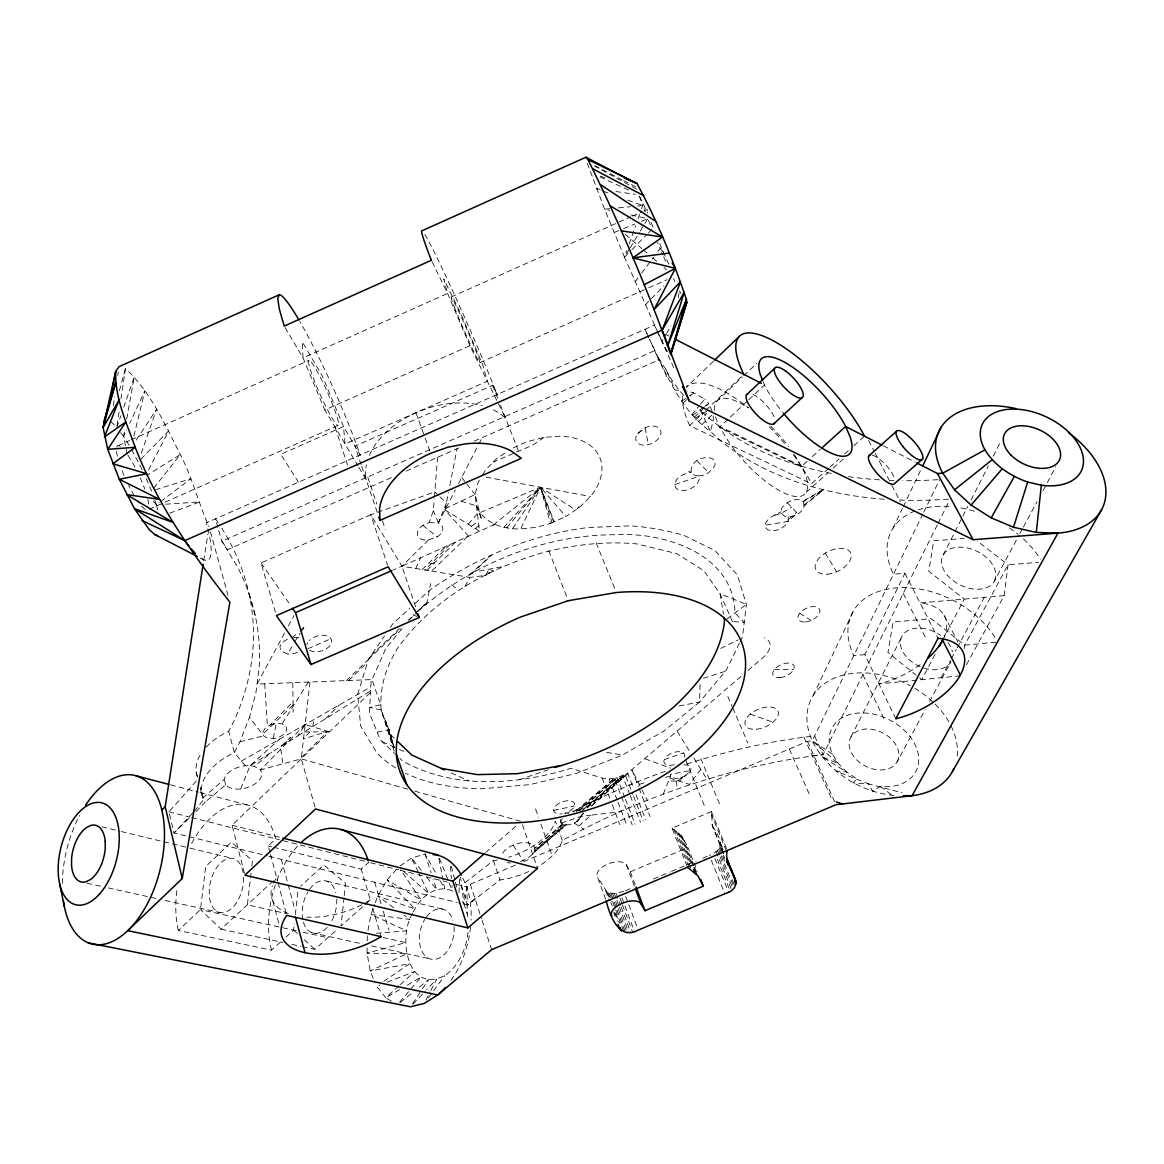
<?xml version="1.0" encoding="UTF-8"?>
<svg xmlns="http://www.w3.org/2000/svg" width="1164" height="1164" viewBox="0 0 1164 1164"><rect width="100%" height="100%" fill="white"/><g stroke="black" fill="none" stroke-linecap="round" stroke-linejoin="round"><path stroke-width="0.75" stroke-dasharray="5 3.75" d="M367.126 947.933L367.053 953.171L370.181 970.98L373.382 978.589M367.227 940.934L367.329 933.935M700.059 684.548L699.579 702.052L664.149 730.89L622.26 755.101L576.34 773.42L529.984 784.609L482.594 788.712A203.38 118.073 -20.7 0 1 405.407 773.187M459.023 892.701L459.62 878.922M394.159 751.289L381.137 709.982C379.42 688.069 385.764 668.136 396.851 649.352C431.538 599.809 486.61 568.643 543.879 552.391C574.274 544.621 605.702 540.969 637.101 543.937L676.633 553.584L703.871 570.695L720.05 593.727L733.204 623.395M439.977 496.824L446.394 503.023L438.406 522.883A13.182 8.424 -19.3 0 1 437.257 536.88L427.741 540.125A13.182 8.424 -19.3 0 1 417.6 535.382A13.182 8.424 -19.3 0 1 422.852 525.357L429.109 522.621L433.343 510.705L434.288 498.716M434.419 497.013L437.562 457.292M723.47 853.212L712.47 826.28L711.364 811.555L672.021 828.171L686.818 865.623M344.02 897.531L341.052 925.962L363.634 905.854M344.209 895.756L345.504 883.316L323.825 864.968L300.778 886.095M285.835 937.209L293.634 930.167L294.405 923.212M295.35 914.511L298.028 890.184M309.988 682.017L301.272 758.841L315.066 807.234M251.031 873.102L247.379 904.806L286.199 913.565M251.846 866.045L252.457 860.763L231.345 842.11L205.679 866.583L200.47 909.637L178.31 930.473L271.518 950.144L280.626 941.923M804.077 506.049L803.204 501.8L799.028 499.72A12.542 7.42 -25.8 0 0 781.393 509.032C779.662 522.883 802.811 515.943 804.077 506.049L823.239 489.738L802.593 501.277M966.396 664.804L1004.183 595.633L1008.053 564.802L977.222 541.013M678.336 297.693L679.063 292.368M964.185 648.552L964.65 645.147L1008.053 564.802L1038.477 562.314M113.301 405.698L114.61 396.822M117.753 375.536L118.291 371.985M117.026 425.631L119.397 409.597M120.969 398.903L125.436 368.61C150.782 391.861 164.924 424.409 180.318 454.527C192.293 477.56 198.491 503.372 209.04 526.652M560.539 819.514C559.273 825.349 567.392 825.451 571.015 824.243C577.65 823.181 580.196 817.099 583.659 812.865M203.7 560.757L207.92 533.84M712.47 826.28C722.044 840.059 724.866 849.007 709.356 855.409M127.167 454.091L123.573 436.471L124.839 429.458M126.73 418.938L134.267 376.889L123.762 407.196M329.136 731.778L312.665 726.773L314.033 719.454M367.984 930.4L370.952 914.497L374.633 904.457M426.533 604.494L430.622 583.571M468.568 536.182L445.041 509.963L448.446 492.547M449.813 485.563L457.03 448.722M698.618 475.814L699.448 475.843A13.022 8.061 -25 0 0 708.745 472.671L714.638 466.037A13.022 8.061 -25 0 0 703.143 458.107C693.177 458.034 684.214 475.901 698.618 475.814L698.953 476.294A12.95 8.003 -24.6 0 1 688.462 489.477A12.95 8.003 -24.6 0 1 674.844 484.53L675.295 482.216A12.309 7.61 -24.6 0 1 681.158 475.625L687.284 472.919L691.271 472.453L686.906 470.445M273.176 738.558L276.319 723.426L282.052 723.877A12.28 7.173 -15.6 0 1 285.791 731.836A12.28 7.173 -15.6 0 1 273.176 738.558L266.367 737.67L263.675 735.808L249.503 717.3L255.978 692.318L259.194 667.016A525.59 312.432 -5.9 0 0 236.743 565.588L221.815 541.245L218.41 529.169M665.372 777.319L670.682 775.893A10.971 5.791 -21.8 0 0 677.943 778.236C683.443 777.727 694.355 772.43 689.874 766.116A10.971 5.791 -21.8 0 0 683.617 764.937M133.889 435.991L144.903 390.755L129.67 423.405M445.041 509.963L479.553 531.221L475.087 494.569L478.098 482.42L480.805 477.866M788.174 516.801L788.13 521.399A12.484 7.362 -25.4 0 1 768.313 529.926A12.484 7.362 -25.4 0 1 774.526 515.201L780.928 511.854M119.354 390.857L125.436 368.61M395.789 767.964A203.38 118.073 -20.7 0 1 376.685 752.657L360.68 726.132L357.624 694.341L368.435 659.304L384.469 635.995M116.764 427.406L120.852 415.621M141.28 453.276L156.616 409.161L134.879 442.174M658.184 333.108L624.486 257.2L626.843 250.536M629.2 243.873L635.675 225.54M638.032 218.876L640.986 210.538M641.568 208.88L642.746 205.548L639.429 196.338M375.244 902.784L377.689 896.091L387.117 879.897L398.641 866.947M195.93 811.643L205.126 802.214L202.798 798.009A61.197 34.774 -15.3 0 1 229.192 755.16L234.328 752.584L239.944 741.817L249.503 717.3M240.759 788.93L250.071 765.65L279.695 739.125M937.195 525.095L823.079 754.709A352.212 162.684 -21.1 0 0 728.126 773.216C670.537 789.192 614.548 811.352 562.328 840.481L560.51 844.977A56.119 29.391 -19 0 1 537.855 866.714M663.247 794.037L670.682 775.893L670.362 774.395L690.776 770.495M560.626 822.279L562.168 818.83M415.752 568.483L420.51 557.847M129.088 445.245L123.573 436.471L126.629 429.938M412.711 913.376C397.506 936.307 407.153 995.322 444.837 975.476A46.269 30.308 -76.9 0 0 468.204 930.414M413.409 911.878C419.797 897.75 436.122 883.534 452.301 890.955L451.908 885.688M461.046 501.189L476.454 505.816C483.278 523.203 503.474 529.533 520.701 528.922L540.46 487.236L575.554 509.992M813.185 695.519L854.041 609.892M893.035 528.121L902.376 508.537M903.162 506.907L921.844 467.739M739.402 643.212L726.351 670.115L699.579 702.052L677.215 706.33M740.173 641.64L742.472 636.883L746.43 604.407L737.292 574.885L714.972 550.587L683.865 535.324C666.914 530.391 648.523 527.132 630.844 525.837L588.155 527.51C531.104 534.538 477.138 557.265 430.011 589.872L414.879 603.65M922.936 513.819L812.21 740.842C827.982 772.256 861.593 793.019 896.28 795.681M923.736 512.189L939.654 479.553M895.771 718.814L864.837 654.605L904.937 573.241L893.501 574.172A86.194 56.585 25.7 0 1 914.875 511.054M938.009 523.465L948.514 502.31M851.073 736.768L902.275 635.748M943.146 555.053L962.061 517.762M962.875 516.132L967.808 506.398M971.096 499.923L988.352 465.862M993.285 456.143L1000.691 441.549M425.908 1000.196L430.04 992.092M430.869 990.477L436.646 979.128L426.679 989.662M148.555 470.067L168.664 430.884L139.607 460.464M429.109 522.621L438.406 522.883L455.371 489.826M458.529 483.657L478.055 445.623M478.87 444.037L482.129 437.679M464.843 586.54L470.241 577.431L485.81 575.292L488.909 569.254L493.682 571.073M206.115 747.172A60.775 35.007 -15.2 0 1 223.604 733.829L228.697 731.268L234.255 720.458A521.501 313.771 -5.6 0 0 219.618 524.92M935.085 654.386L921.743 679.66L917.523 676.255M942.593 640.185L964.272 599.096L928.828 571.291L933.688 540.794L964.083 538.452M941.123 677.724L950.435 660.395M951.279 658.809L956.357 649.367M957.215 647.781L984.293 597.365M897.08 761.925A26.234 18.726 26.9 0 0 870.541 729.144A26.234 18.726 26.9 0 0 854.405 757.313A26.234 18.726 26.9 0 0 897.08 761.925L925.278 709.487M929.556 701.543L950.915 661.821A27.616 18.828 26.2 0 1 923.561 667.976M994.362 581.054A28.722 18.842 25.7 0 0 963.486 547.313A28.722 18.842 25.7 0 0 948.209 576.18A28.722 18.842 25.7 0 0 994.362 581.054L1019.111 535.033M1019.955 533.447L1022.516 528.689M1023.374 527.103L1037.037 501.713M1043.002 490.597L1046.421 484.253M1047.265 482.667L1055.806 466.793M284.569 633.056L257.026 684.097L372.058 679.572L385.866 648.275L402.977 627.498M288.381 625.985L294.012 615.538M287.392 639.283A12.833 7.857 -16 0 0 279.927 647.068L280.902 651.025L287.784 654.095L293.663 643.547M294.507 642.033L300.021 633.303M674.305 764.675A11.029 5.878 -21.8 0 1 664.222 759.656L665.27 757.866M667.467 351.775L661.981 341.11L665.604 334.999M666.506 333.471L671.017 325.833M482.623 474.825L485.344 470.241L496.373 458.878L506.209 452.083M587.325 163.28L604.596 209.2L624.486 257.2L629.157 249.489M630.088 247.947L639.414 232.538M640.346 230.996L644.085 224.827M645.016 223.284L647.824 218.657L630.539 214.874M202.798 798.009L224.23 779.371A19.308 11.014 -15 0 1 245.284 765.752L250.071 765.65L297.766 736.041L305.157 724.532L312.665 726.773M308.329 682.075L282.052 723.877M412.493 1003.761L421.499 990.215M422.503 988.702L428.512 979.681L418.603 987.669M512.626 528.441L540.46 487.236L565.908 516.496L579.527 507.329L590.483 496.504A66.246 42.428 -21.9 0 0 559.971 436.209L544.155 437.358L526.492 441.825L512.029 448.431M390.362 627.425L393.025 623.54L409.655 608.408M301.025 631.907L305.041 626.276L299.817 630.932M428.381 997.839L432.499 992.252M433.517 990.855L444.837 975.476M682.759 776.985L679.601 781.262L668.66 780.84M700.801 769.259L689.481 784.434L669.78 778.105M635.064 281.848L640.52 274.588M641.597 273.147L653.586 257.2M657.936 251.395L660.119 248.499L657.573 242.418M196.323 781.044L168.925 811.832L173.974 832.988L267.254 855.889M153.706 488.196L180.318 454.527L146.853 475.392M194.272 811.323L203.671 799.523L200.586 787.213M408.928 620.281L427.028 601.963M691.94 414.646L699.433 405.567M700.51 404.257L704.787 399.077L693.599 392.763L686.644 390.959M506.791 527.772L540.46 487.236L554.297 521.748M399.616 1002.146L420.99 977.12L405.698 986.083M468.219 524.237L477.415 513.717L540.46 487.236L553.744 521.996M577.388 508.77L579.09 506.835L576.005 509.701M503.794 527.423L540.46 487.236L552.143 522.723M283.681 744.785L290.534 737.379L280.451 746.793L282.896 763.817M193.078 812.603L173.974 832.988L190.765 816.662M412.973 1004.125L425.427 990.971M645.249 304.953L663.946 285.791M624.486 257.2L630.757 250.827M632.008 249.547L647.053 234.255M648.304 232.975L652.058 229.148M450.017 544.534L424.86 569.982M305.157 724.532L260.372 769.928A19.308 11.014 -15 0 1 250.376 786.398A19.308 11.014 -15 0 1 225.671 784.885L205.126 802.214M293.081 705.006L262.889 734.12L262.817 732.185L265.203 728.228L270.048 724.997L293.037 701.892M698.531 421.484L706.824 413.162M310.002 731.909L303.629 738.078M325.498 718.799L339.452 704.875M426.97 570.331L455.546 542.046M471.493 526.259L478.331 521.137M683.035 403.224L688.899 397.419M690.077 396.255L693.599 392.763L689.641 395.6M428.468 540.009L401.929 566.213L393.621 569.851M301.447 757.357L328.03 731.341L303.542 738.878M681.347 777.479L678.001 780.738L681.798 777.319M422.139 569.531L446.059 546.323M275.388 612.235L261.071 562.896L370.792 514.735L401.929 566.213L431.655 571.102L467.128 536.822M475.509 528.732L478.855 525.488M348.705 680.489L367.533 662.272M713.387 361.291L686.396 387.19A94.866 33.407 47.4 0 1 748.132 407.633M244.469 873.466L232.073 825.218L370.53 692.434M701.965 424.627L713.096 413.933L713.372 419.855L710.433 431.509L720.312 440.559A550.834 339.553 -36.2 0 0 884.436 499.225M346.377 680.591L368.362 659.566M694.297 417.221L704.817 407.182M706.141 405.93L708.774 403.413L704.787 399.077M368.435 659.304L400.431 628.909M828.564 468.423L811.454 483.773L689.67 425.602L703.071 412.9M705.704 410.412L742.472 375.579M716.369 401.609L742.428 376.947M743.723 375.71L756.746 363.372M371.025 655.55L399.412 628.706M408.433 620.165L411.023 617.735M426.882 602.734L413.235 615.043L419.447 617.226M270.004 852.615L268.229 845.937L275.795 838.822A83.517 48.946 -75.9 0 0 190.576 845.501M807.045 461.366L801.123 466.735L719.454 427.261L747.535 400.911M748.845 399.688L764.53 384.964M493.129 525.11L540.46 487.236L550.528 523.451L535.586 527.423L520.701 528.922M471.478 573.968L491.819 555.068M296.049 930.691L200.47 909.637L221.058 929.192L274.02 880.115M469.208 575.176L490.859 555.446M398.888 985.879L385.808 997.737L376.569 986.184L379.871 984.919M400.198 984.7L414.588 971.649L386.477 982.401M812.37 456.55L820.344 449.333M273.496 847.246L361.218 869.115L368.77 862.291L281.062 840.146M591.661 805.648L627.658 773.216L742.617 675.091M829.903 467.23L839.215 458.863M844.54 454.091L848.541 450.512M853.867 445.725L864.517 436.165M794.954 515.274L788.13 521.399L765.315 525.168M581.083 815.542L583.717 813.185M591.647 806.07L629.942 771.717M806.157 492.343L827.793 472.962M833.206 468.103L844.031 458.412M291.975 637.887L298.508 632.081M302.422 946.667L314.804 949.329L337.109 929.483M364.958 904.675L370.268 899.947L361.218 869.115M564.089 824.578L534.247 850.942L532.763 853.59A17.227 8.977 -19.1 0 1 518.868 861.986M579.381 811.061L617.167 777.683L627.658 773.216L633.449 788.144M562.445 823.996L534.64 848.425L534.247 850.942L565.064 824.738M576.209 811.89L614.417 778.309L617.167 777.683L624.821 797.616M580.821 817.186L574.128 823.05L583.688 829.161M578.784 826.033L591.167 815.149L620.296 811.715M788.683 519.231L796.583 512.422M485.694 852.514L517.165 825.043M565.82 824.869L532.763 853.59L566.432 824.81M515.361 865.114L470.3 884.204L466.968 887.084L463.97 903.962L467.23 913.9A46.269 30.308 -76.9 0 1 468.146 920.288M580.909 811.788L622.609 775.806L629.651 794.066M475.145 898.506L467.55 905.054L458.791 902.9M748.059 670.406L763.06 657.529A23.222 12.906 -23.7 0 0 764.428 637.814M576.529 821.711L579.497 819.15M562.896 824.199L534.64 848.425A17.227 8.977 -19.1 0 0 519.522 843.173A17.227 8.977 -19.1 0 0 501.931 854.842M578.421 810.901L617.167 777.683M587.122 808.005L627.658 773.216M586.758 807.438L625.199 774.598L632.91 794.503M583.222 809.3L622.609 775.806M576.034 810.682L614.417 778.309L632.227 824.825M684.519 776.184L690.237 771.397M250.071 765.65L254.378 766.363L271.75 752.191M400.198 1002.51L412.944 992.237M418.4 610.955C472.206 563.711 543.544 534.8 615.334 534.698L615.974 534.712C665.342 531.933 733.989 554.501 734.993 612.992L744.233 622.434L731.705 621.401M804.251 504.739L823.239 489.738L803.204 501.8M637.727 433.474L645.118 427.741A13.342 8.526 -24.5 0 1 661.021 432.47A13.342 8.526 -24.5 0 1 645.103 445.114A13.342 8.526 -24.5 0 1 637.406 433.852L645.118 427.741L648.348 444.604M485.81 575.292L492.052 570.462M157.838 509.992L156.398 504.812L159.279 502.644M160.705 501.553L190.896 478.71L151.48 491.004L146.024 477.968M727.151 618.855L746.43 604.407L720.05 593.727L723.426 614.039M692.58 415.373L703.376 407.4M704.729 406.411L708.774 403.413L712.717 412.551M681.726 401.289L688.317 396.546M497.392 859.992L493.42 860.545L461.279 885.659L467.55 905.054L499.938 879.955L503.925 879.387A56.119 29.391 -19 0 0 530.711 870.57M774.526 515.201L780.608 513.659L791.724 507.358M400.081 865.958L411.547 858.101L425.006 854.012L436.66 874.528M383.771 981.296L409.728 963.69L370.181 970.98L406.716 953.767L367.053 953.171L405.727 942.578L383.029 937.471M544.155 437.358L532.515 445.23L493.23 462.108M523.713 861.578L807.467 741.352L812.21 740.842L838.342 763.526L821.929 756.716L846.694 771.994L838.342 763.526L832.493 754.112A47.215 33.727 26.9 0 1 860.472 712.921A47.215 33.727 26.9 0 1 917.625 751.493A47.215 33.727 26.9 0 1 880.275 786.369L872.68 791.331L868.417 783.838L835.927 771.092L846.694 771.994L856.951 778.934L853.256 782.921L868.417 783.838L902.042 792.742M298.319 735.546L370.603 690.921M695.214 418.182L708.585 410.179M399.572 989.662L385.808 997.737L391.599 1001.258M241.399 761.081L370.821 686.906M720.749 648.435L738.034 639.909M445.303 508.595L475.087 494.569L481.663 519.828L476.454 505.816M550.528 523.451L565.908 516.496M495.151 524.193L401.929 566.213L415.795 607.259M118.001 445.681L129.539 440.53M131.183 439.803L309.115 360.302M451.108 297.009L630.713 216.882M632.372 216.155L642.252 211.746M643.896 211.004L647.199 209.535A36.099 1.775 67.1 0 0 647.955 213.23M149.152 509.265L338.157 425.369A35.648 3.783 65.8 0 0 319.474 375.681A35.648 3.783 65.8 0 0 313.101 377.485A35.648 3.783 65.8 0 0 338.157 425.369M285.107 327.593L303.018 357.857L324.843 409.99L469.892 345.708L505.656 418.443A77.944 51.58 -20 0 0 490.742 408.593M479.859 362.644L647.169 288.497M648.828 287.755L667.045 279.68M201.11 558.313A106.404 19.25 65.2 0 0 206.348 522.854L654.386 325.12L674.916 370.123M497.232 394.756L492.619 385.328L354.991 446.132L343.511 426.562L322.501 376.467L302.291 341.925L303.018 357.857L447.616 293.474L443.731 278.865L461.308 314.789L482.769 364.943L487.352 381.225L345.082 444.022L324.843 409.99M391.308 477.633L227.766 549.597L221.815 541.245L654.735 350.597L649.483 339.117C665.27 371.898 679.587 409.35 710.433 431.509L700.815 410.819A276.741 177.146 -31.6 0 1 697.149 407.982M406.178 471.1L461.73 446.656M474.286 441.127L658.984 359.865M307.849 648.755L330.838 638.76M605.6 899.205L597.51 877.089A15.714 7.915 -20.3 0 1 607.884 864.052A15.714 7.915 -20.3 0 1 626.378 864.91L630.321 871.821L687.924 847.538L693.278 860.982M625.505 890.722L632.081 887.957M653.455 878.951L669.897 872.025M671.541 871.327L696.203 860.938M702.78 858.174L707.712 856.093M614.112 232.494L622.143 229.206M623.744 228.537L634.977 223.939M641.408 221.305L647.824 218.657M169.755 513.164L199.742 501.946L161.811 504.463M664.222 759.656L683.443 752.933M623.86 891.42L614.403 893.676L607.186 892.235L597.51 877.089M519.042 779.807L548.229 769.753M567.712 813.33L569.24 812.807M561.266 823.137L580.952 816.371L591.167 815.149M674.844 484.53L698.953 476.294M270.048 724.997L276.319 723.426M703.463 678.263L724.677 671.497M430.127 564.074L434.725 562.649M639.196 784.318L645.875 782.528M239.944 741.817L263.675 735.808M553.715 810.377L574.449 806.026M377.209 732.171L389.009 729.712L393.985 747.39L381.137 709.982L369.73 707.45L381.457 704.526L379.246 700.844L372.058 679.572L371.083 681.769L369.439 713.023L380.381 739.955L394.698 753.53M501.553 566.839L475.479 571.815M568.439 812.676L564.802 813.272A10.956 5.82 -20 0 0 573.416 802.141A10.956 5.82 -20 0 0 555.766 805.852A10.956 5.82 -20 0 0 562.081 813.854M614.417 778.309L609.092 778.905A22.232 11.96 -21 0 1 602.181 778.061L571 768.313C516.656 785.074 453.8 789.672 402.555 760.965L399.936 758.491M812.312 755.873L823.079 754.709L814.596 735.954A350.291 164.153 -21.1 0 0 684.417 764.792M960.373 675.804L878.966 683.923A64.98 34.702 -25.4 0 0 922.688 662.709M609.805 208.691L604.596 209.2L609.791 210.335M618.477 207.861L630.612 206.712M637.552 206.043L642.746 205.548L645.293 212.11M864.837 654.605L853.765 655.652A82.862 56.527 26.2 0 1 893.399 588.155A82.862 56.527 26.2 0 1 996.006 639.138M995.875 642.193L964.65 645.147L931.229 618.637L893.137 622.056L887.943 652.407L916.112 675.12M1004.183 595.633L920.055 602.937A64.98 34.702 -25.4 0 1 944.062 637.115M376.307 933.237L406.818 930.865L370.952 914.497L409.917 919.385L404.053 915.151M153.226 501.029L156.398 504.812L160.006 504.579M573.488 811.875L574.652 811.832M678.976 390.115L675.324 390.202L665.735 369.235L657.165 355.704L666.768 376.743M293.837 637.552L297.024 637.523A12.833 7.857 -16 0 1 299.875 638.047M304.328 731.952L329.499 731.778M774.453 669.46L793.659 669.416M780.608 513.659L781.379 513.688M431.655 571.102L469.659 577.329M600.057 189.266L596.521 188.757L601.482 190.561M615.931 191.536L635.34 194.301M606.633 752.337L622.26 755.101M486.072 477.153L590.483 496.504M831.329 473.384C783.518 464.378 736.565 444.401 700.815 410.819M221.058 929.192L282.968 942.491M291.815 944.397L300.661 946.288M303.12 932.248L327.87 937.704M86.994 883.2L101.195 886.342M108.31 887.914L156.252 898.492M165.128 900.456L220.185 912.62M311.821 932.728L362.775 943.975M371.549 945.925L429.531 958.729M101.894 826.847L119.514 831.096M121.274 831.533L188.219 847.698M189.979 848.12L232.262 858.319M326.851 881.192L443.746 909.419M269.015 856.326L457.03 902.478M488.938 572.877L489.884 573.11M268.229 845.937L271.736 846.81M232.073 825.218L281.135 837.644M168.925 811.832L189.95 817.143M191.696 817.579L279.316 839.71M370.516 862.728L398.437 869.784M400.183 870.221L415.897 874.193M417.643 874.63L447.311 882.123M456.041 884.334L466.968 887.084A77.712 50.416 -76.8 0 1 471.056 920.186M170.541 784.827L198.302 792.102M200.033 792.553L248.616 805.299M407.778 789.163L301.272 758.841L260.372 769.928L254.378 766.363M414.762 791.142L521.283 821.464M600.449 176.171L605.455 177.976M750.285 714.07L772.94 722.262M603.127 191.158L608.088 192.962M627.891 200.15L642.746 205.548M645.147 758.797L670.697 768.211M382.243 741.715L397.724 748.714M399.296 749.427L404.01 751.551M451.152 772.852L469.267 781.044M600.129 177.001L630.801 191.1M594.804 165.841L622.027 179.794M623.642 180.624L636.446 187.186L637.159 189.441L594.673 166.059M665.663 334.33L668.849 335.96M883.549 445.914L915.268 462.166M200.383 558.036L203.54 559.666M672.021 828.171L682.482 836.945L687.924 847.538M799.712 613.21L811.104 620.47M832.493 754.112L812.21 740.842A79.37 56.279 26.8 0 1 829.132 680.664A79.37 56.279 26.8 0 1 910.321 685.756M393.796 907.745L377.689 896.091L414.806 908.88L387.117 879.897L421.179 900.048L400.605 869.828M880.275 786.369L892.773 795.681M451.487 584.706L458.34 590.032M422.852 525.357L437.257 536.88M625.374 234.4L641.917 248.601M643.299 249.78L647.431 253.33M652.946 258.059L657.078 261.609M663.96 267.516L666.725 269.888M403.85 871.56L428.614 893.472L419.302 874.179M293.634 930.167L298.93 934.954M304.226 939.741L314.804 949.329M381.137 709.982L391.206 735.284L396.837 740.697M438.683 495.588L434.827 491.877L370.792 514.735L387.583 565.137M110.944 421.659L115.6 426.257M696.945 460.798L708.745 472.671M787.257 502.703L797.864 513.761M663.407 252.166L660.119 248.499L662.985 255.091M245.284 765.752L234.328 752.584L228.697 731.268M421.368 870.439L411.547 858.101L418.531 872.578M426.824 877.292L436.631 889.616L433.314 879.446M461.701 477.502L465.76 482.682M466.779 483.977L475.087 494.569M120.663 432.586L123.573 436.471M261.071 562.896L290.505 605.324M462.283 901.343L463.97 903.962L460.595 877.365M513.106 845.151L523.102 860.531M298.479 482.202L280.728 454.338L343.511 426.562L345.082 444.022L357.959 465.833M677.201 731.268L690.339 752.439M693.817 758.04L707.115 779.429M825.247 553.118L836.625 571.786M358.89 467.39L366.253 479.844L377.078 511.956M438.406 522.883L433.343 510.705M440.239 880.857L444.706 888.743L443.324 881.643M131.75 449.682L142.226 469.863M679.543 290.942L681.056 293.721M225.671 784.885L224.23 779.371M868.533 440.428L874.382 451.69M875.226 453.305L891.115 483.86M891.944 485.461L900.31 501.553M944.077 615.232L958.03 642.324M904.937 573.241L938.053 638.308M903.22 593.451L926.428 639.4M640.054 786.049L632.008 770.088L638.469 786.675M641.961 789.803L647.3 800.381M432.164 261.856L447.616 293.474L469.892 345.708M639.603 196.338L647.679 213.143M862.859 674.669L884.524 720.007M673.432 278.458L674.975 281.703M658.94 334.708L661.981 341.11M462.734 878.063L466.968 887.084L467.23 913.9M807.467 741.352L835.985 804.731M803.873 737.088L832.406 800.599M789.338 749.092L809.3 794.168M663.698 256.735L666.565 263.326M727.82 696.479L732.112 706.432M732.825 708.09L747.812 742.923M801.123 466.735L800.774 465.906A64.02 22.247 47.4 0 0 793.586 453.64M700.844 758.666L719.788 804.542M763.308 382.01L764.879 385.808A64.864 21.025 47.4 0 0 782.237 411.809M711.364 811.555L727.311 850.477M711.16 813.781L726.409 851.059M720.254 842.401L722.99 849.08M720.647 844.424L722.698 849.429M685.843 760.296L704.613 806.317M711.961 824.316L724.546 855.555M596.157 542.919L615.712 590.861M720.036 846.708L722.757 853.387M723.441 855.045L724.794 858.392M719.367 847.901L722.087 854.58M722.757 856.238L724.808 861.244M732.272 879.591L734.993 886.27M718.464 849.109L720.501 854.114M721.185 855.787L734.077 887.463M717.344 850.302L719.381 855.307M720.065 856.966L732.942 888.641M716.049 851.466L731.618 889.805M717.271 859.236L730.104 890.911M648.421 220.156L651.462 227.649M714.958 858.61L728.46 891.944M711.364 860.4L724.823 893.748M693.948 862.669L697.294 871.065M682.482 836.945L693.889 865.652M694.559 867.355L697.251 874.106M680.969 835.199L693.191 865.987M693.846 867.602L695.126 870.847M679.441 833.657L692.304 866.103M677.768 832.187L690.005 863.033M675.978 830.776L690.79 868.155M674.058 829.437L688.87 866.86M492.619 385.328L497.828 398.568M500.433 405.203L518.737 451.676M439.439 858.275L448.446 881.148M449.086 882.792L452.301 890.955M548.782 550.703L567.654 599.024M639.109 788.334L650.094 816.531M636.024 794.779L645.671 819.674M633.551 796.161L643.168 821.042M715.453 416.858L719.454 427.261M630.291 795.725L640.535 822.279M654.735 350.597L658.388 360.127M625.446 799.275L635.02 824.185M609.092 778.905L617.327 800.526M617.968 802.185L626.843 825.465M602.181 778.061L609.761 798.053M612.293 804.717L619.874 824.709M630.321 871.821L635.413 885.353M626.378 864.91L634.671 886.953M625.737 896.455L638.265 930.065M621.925 897.779L634.409 931.404M619.99 898.244L621.867 903.293M622.493 904.966L632.474 931.884M616.236 893.516L620.587 905.286M621.212 906.974L630.553 932.204M614.403 893.676L616.265 898.724M616.891 900.412L618.753 905.461M619.379 907.134L628.706 932.393M612.657 893.69L617.633 907.163M618.244 908.837L626.945 932.422M611.042 893.545L613.53 900.281M614.141 901.969L625.315 932.291M609.572 893.254L612.06 899.99M612.671 901.678L615.159 908.429M615.771 910.103L623.846 932.015M608.277 892.817L611.376 901.242M615.727 913.056L619.437 923.168M607.186 892.235L610.285 900.674M610.896 902.362L612.148 905.738M614.621 912.474L617.72 920.913M605.658 890.707L609.383 900.834M613.719 912.649L614.956 916.039M415.984 412.725L424.54 436.398M425.151 438.086L430.665 453.291M562.328 840.481L555.374 821.1L553.584 825.625A55.77 29.609 -19 0 1 508.581 857.271M535.571 808.995L538.539 817.375M540.911 824.068L552.187 855.904M154.754 500.214L156.398 504.812M522.447 824.81L537.608 868.359M388.427 728.242L389.358 730.919M367.795 477.24L376.816 504.099M382.447 520.89L385.269 529.285M493.42 860.545L499.938 879.955M361.175 464.683L354.991 446.132L360.331 455.182L352.561 434.317A107.03 11.465 65.8 0 0 299.788 321.424M361.742 466.357L366.253 479.844A77.944 51.58 -20 0 1 366.398 464.843M335.072 427.261L347.527 464.96M425.006 854.012L431.102 872.665M470.3 884.204L481.532 918.658M482.085 920.375L491.63 949.664M385.444 720.807L393.985 747.39L389.009 729.712M386.026 722.233L393.985 747.39M374.692 882.254L381.239 904.341M383.262 911.136L388.805 929.832M372.727 908.284L381.05 936.613M249.111 594.135L255.294 615.989M217.93 527.438L215.5 518.824A521.501 313.771 -5.6 0 1 218.599 523.393M210.466 531.803L227.984 595.371M281.339 859.352L294.536 908.284M270.455 854.274L277.599 881.075M278.065 882.792L286.3 913.667M272.943 901.227L279.244 925.089M451.385 866.38L454.906 880.377M455.357 882.137L457.117 889.136M196.221 772.212L197.444 777.116M200.31 788.566L201.532 793.47M391.206 735.284L391.497 736.536M438.843 858.552L442.989 879.868M450.453 866.394L451.385 878.674M264.752 683.792L267.414 726.467M676.619 781.146L676.997 789.279M243.392 877.365L243.494 880.988A27.834 16.311 -75.9 0 1 229.075 910.437L224.565 912.445A27.834 16.311 -75.9 0 1 209.375 896.571L209.244 889.791A27.834 16.311 -75.9 0 1 223.415 860.705L227.882 858.61A27.834 16.311 -75.9 0 1 243.32 874.135M292.79 682.686L293.183 712.15M424.831 234.4A107.597 4.467 66.3 0 1 497.421 395.12M271.518 950.144A80.694 49.761 -76.3 0 1 276.348 881.992M276.945 880.391A80.694 49.761 -76.3 0 1 300.181 843.449M370.268 899.947A63.336 33.494 -16.4 0 1 363.284 904.021M361.815 904.792A63.336 33.494 -16.4 0 1 306.598 917.116M288.279 913.565A63.336 33.494 -16.4 0 1 272.347 885.95M273.453 883.2A63.336 33.494 -16.4 0 1 276.683 877.641M918.09 509.89A86.194 56.585 25.7 0 1 952.239 506.747M961.086 507.999A86.194 56.585 25.7 0 1 976.698 511.927M1009.464 527.903A86.194 56.585 25.7 0 1 1018.093 534.305M1023.447 538.932A86.194 56.585 25.7 0 1 1040.34 559.113M937.893 479.67A546.353 340.717 -36.5 0 1 902.871 480.674M893.85 480.499A546.353 340.717 -36.5 0 1 890.256 480.383M879.562 479.844A546.353 340.717 -36.5 0 1 848.25 476.585M914.7 688.244A79.37 56.279 26.8 0 1 933.819 702.838M935.099 704.089A79.37 56.279 26.8 0 1 949.533 723.019M951.032 725.856A79.37 56.279 26.8 0 1 957.055 757.371M572.572 811.657A350.291 164.153 -21.1 0 1 665.75 771.15M178.31 930.473A83.517 48.946 -75.9 0 1 177.248 887.594M62.332 883.403A86.965 47.724 -75.5 0 1 79.545 815.542M470.547 926.951A77.712 50.416 -76.8 0 1 449.944 981.834M426.519 916.854A25.71 16.834 -76.9 0 1 452.985 920.622M454.062 926.675A25.71 16.834 -76.9 0 1 430.767 959.107A25.71 16.834 -76.9 0 1 424.773 919.4M666.943 756.12A11.029 5.878 -21.8 0 1 680.751 751.828A11.029 5.878 -21.8 0 1 683.37 759.132M510.545 863.004A17.227 8.977 -19.1 0 1 507.009 862.48M197.487 776.781A60.775 35.007 -15.2 0 1 201.168 753.428M920.171 666.71A27.616 18.828 26.2 0 1 902.522 635.369A27.616 18.828 26.2 0 1 940.599 635.471M947.903 642.513A27.616 18.828 26.2 0 1 952.341 651.913M948.369 499.167A550.834 339.553 -36.2 0 1 896.906 499.938M683.763 395.454A276.741 177.146 -31.6 0 1 665.735 369.235M309.522 650.24A12.731 7.784 -16.5 0 0 324.13 649.963A12.731 7.784 -16.5 0 0 331.507 640.185L330.649 638.338A12.731 7.784 -16.5 0 0 320.682 635.326A12.731 7.784 -16.5 0 0 309.26 640.549M306.903 644.841A12.731 7.784 -16.5 0 1 307.689 642.659M297.344 652.32A12.833 7.857 -16 0 1 287.784 654.095M689.67 425.602A94.866 33.407 47.4 0 1 682.715 395.964M769.331 426.781A94.866 33.407 47.4 0 1 785.525 444.692M793.135 454.397A94.866 33.407 47.4 0 1 811.454 483.773M714.332 410.557A64.02 22.247 47.4 0 1 748.525 407.953M770.874 426.315A64.02 22.247 47.4 0 1 788.625 446.627M752.861 394.509A20.064 6.766 47.1 0 1 756.294 396.4L760.005 399.121A20.064 6.766 47.1 0 1 774.409 417.745M872.142 455.08A18.988 6.053 48.1 0 1 894.723 478.608M369.352 455.444A77.944 51.58 -20 0 1 482.216 405.639M309.668 889.165A26.888 16.572 -76.3 0 1 335.785 892.744M336.731 899.03A26.888 16.572 -76.3 0 1 330.969 922.295M327.2 927.388A26.888 16.572 -76.3 0 1 303.091 920.986M302.756 919.502A26.888 16.572 -76.3 0 1 307.893 891.842M145.296 509.497A35.4 6.882 65 0 1 138.487 502.15M134.326 495.762A35.4 6.882 65 0 1 128.637 485.388M124.024 475.465A35.4 6.882 65 0 1 121.027 467.928M117.404 456.186A35.4 6.882 65 0 1 116.487 450.715M116.706 447.136A35.4 6.882 65 0 1 120.314 446.438M127.967 455.255A35.4 6.882 65 0 1 135.431 467.957M140.175 477.749A35.4 6.882 65 0 1 144.758 489.156M147.799 499.094A35.4 6.882 65 0 1 148.774 504.594M668.849 264.184A36.099 1.775 67.1 0 1 659.77 243.727M653.019 227.198A36.099 1.775 67.1 0 1 650.836 221.48M801.734 466.182L720.094 426.664L720.414 427.508A64.035 22.232 47.4 0 0 778.44 490.029A64.035 22.232 47.4 0 0 805.983 476.44L801.734 466.182M648.784 337.545L644.987 329.281L648.741 337.473M780.113 677.623A11.407 6.198 -23.9 0 0 793.964 665.91A11.407 6.198 -23.9 0 0 776.315 667.569A11.407 6.198 -23.9 0 0 780.113 677.623M827.197 574.201A19.337 11 -25.7 0 0 850.957 553.715A19.337 11 -25.7 0 0 821.449 555.897A19.337 11 -25.7 0 0 827.197 574.201M756.513 729.202A17.795 9.472 -23.2 0 0 778.047 711.233A17.795 9.472 -23.2 0 0 750.416 713.969A17.795 9.472 -23.2 0 0 756.513 729.202M805.386 621.969A11.756 6.548 -24.8 0 0 819.718 609.689A11.756 6.548 -24.8 0 0 801.661 611.216A11.756 6.548 -24.8 0 0 805.386 621.969M454.426 307.296A35.837 1.499 66.3 0 0 479.059 361.771A35.837 1.499 66.3 0 0 462.908 320.449A35.837 1.499 66.3 0 0 454.426 307.296"/><path stroke-width="1.5" d="M727.311 850.477C722.102 866.962 749.951 886.051 724.823 893.748L638.265 930.065C619.19 940.963 609.718 915.631 606.226 900.892M1068.537 432.673A90.341 56.41 25.1 0 1 1057.931 533.141L1036.295 532.443L1041.344 485.199A54.723 33.785 25 0 0 1081.676 451.312A54.723 33.785 25 0 0 1014.339 409.088A54.723 33.785 25 0 0 984.948 449.828L942.753 473.195L937.471 473.53L916.854 462.981M298.813 319.751A107.03 11.465 65.8 0 0 279.127 294.812L119.077 366.66L115.702 371.418L103.101 427.508L107.728 449.348L119.281 479.262L134.486 508.712L148.948 529.3L154.608 534.422L197.225 556.407M953.913 768.516A79.37 56.279 26.8 0 1 912.081 795.681L835.985 804.731L491.63 949.664L437.737 994.944L127.764 930.676L182.239 878.514L165.186 806.696L203.133 564.351M182.239 878.514L229.89 602.254C192.657 554.326 157.14 504.318 135.213 447.282C126.527 422.823 114.785 397.928 115.702 371.418L113.068 385.197M111.759 392.093L112.413 388.645M587.995 159.599C619.233 222.731 646.995 287.814 670.624 354.162L686.382 299.264C672.85 259.514 656.947 220.214 636.868 183.315L587.995 159.599L585.928 157.242L421.994 230.763A107.597 4.467 66.3 0 0 431.175 259.834M103.829 421.63L115.658 382.738L103.101 427.508L119.063 400.009L104.425 436.966L125.727 422.066L107.728 449.348L135.213 447.282L112.806 463.796L146.795 473.733L119.281 479.262L159.584 499.371L126.687 494.613L172.563 522.229L134.486 508.712L184.785 540.634A106.404 19.25 65.2 0 0 189.237 546.454M670.901 354.613L686.789 302.349L686.382 299.264L667.874 345.286L684.257 292.251L662.214 330.081L184.785 540.634L142.081 520.541M670.624 354.162L686.789 302.349L682.919 312.243M1036.295 532.443L1013.495 527.234L1027.681 482.042C1010.57 476.061 994.522 465.556 984.948 449.828M279.127 294.812L277.73 298.682L279.389 309.318L284.205 326.08L431.393 260.285M922.63 466.095L941.312 426.926M939.261 646.5L942.593 640.185L960.358 675.018M1016.245 408.68A90.341 56.41 25.1 0 0 942.753 473.195L954.553 489.811L971.082 505.089L991.219 517.878L1014.31 476.454M952.472 771.456L1101.581 509.745M971.082 505.089L1002.189 468.845M161.811 810.028L165.186 806.696M714.667 360.054L739.082 336.614M746.415 394.902L774.54 368.45M773.493 424.089L801.836 397.884M821.668 448.14L845.602 426.49L881.963 445.114M868.795 455.968L896.309 431.451M922.645 458.951L894.941 483.22A18.988 6.053 48.1 0 1 875.415 471.405L872.549 467.535A18.988 6.053 48.1 0 1 870.075 455.022M282.881 838.095L452.854 881.177L484.326 853.707M467.855 927.897L537.608 868.359L315.546 808.965L244.92 875.183L467.855 927.897L452.854 881.177M954.553 489.811L992.179 459.751M903.308 795.681L912.081 795.681L1057.931 533.141L973.089 539.689L689.219 401.056L662.214 330.081L680.504 281.703L654.124 309.449L675.382 268.346L632.852 257.87L662.52 237.049L610.183 205.81M644.099 284.758L675.382 268.346L672.166 262.933M379.93 520.395L521.341 458.325L511.011 450.875A79.065 51.129 -20 0 0 465.28 443.877L447.776 447.238L430.665 453.291A79.065 51.129 -20 0 0 379.58 508.552L379.93 520.395L378.795 517.02M292.528 608.248L295.583 612.642L391.962 570.564M419.273 617.517L388.15 566.81L276.377 615.625L310.992 664.542L419.273 617.517L418.109 614.097M635.311 888.656L641.058 903.919L644.972 910.699L703.303 886.197L700.626 879.475M554.85 767.469C597.947 755 639.167 735.881 673.781 706.985C698.749 684.01 720.822 655.623 724.546 620.819L723.979 617.429M559.811 765.752L517.616 773.667L477.313 774.627L441.272 768.4M632.852 257.87L669.242 253.083M433.226 854.623C445.361 855.249 455.764 864.794 461.322 875.052M624.442 178.179L636.868 183.315M621.241 230.85L662.52 237.049M88.435 942.898L410.485 1006.758L424.263 1003.441L437.737 994.944A77.712 50.416 -76.8 0 0 445.288 987.581M1027.681 482.042L1041.344 485.199M135.839 775.719L168.809 784.361M340.717 829.452L438.144 855.002M836.349 801.923L842.43 803.96M991.219 517.878L1013.495 527.234M444.575 769.884L411.852 755.101L397.957 741.774M675.222 339.233L761.329 383.334M585.928 157.242L635.893 183.185M592.956 168.896L643.808 195.741M687.458 867.253L697.92 875.794L703.303 886.197M600.522 184.64L655.71 221.393M937.471 473.53L973.089 539.689M682.439 386.404L689.219 401.056M762.711 380.526L760.267 374.619A64.864 21.025 47.4 0 1 787.417 363.881A64.864 21.025 47.4 0 1 845.239 425.66L850.084 436.718A64.864 21.025 47.4 0 1 834.821 454.586A64.864 21.025 47.4 0 1 783.314 413.118M727.078 859.105L735.954 880.828M726.787 859.439L736.332 882.807M726.598 860.56L728.635 865.565M734.775 880.581L736.128 883.927M726.903 861.636L728.271 864.998M695.126 870.847L696.407 874.091M693.599 869.348L694.879 872.593M636.053 887.041L644.972 910.699M620.208 927.664L621.445 931.04M618.055 924.478L619.917 929.541M396.327 754.185L406.847 784.769M295.583 612.642L310.992 664.542M295.481 917.247L305.026 952.69M59.684 883.971L64.326 906.407M301.403 842.285A80.694 49.761 -76.3 0 1 368.246 860.589M85.583 805.255A86.965 47.724 -75.5 0 1 159.308 801.53A86.965 47.724 -75.5 0 1 130.092 928.334A86.965 47.724 -75.5 0 1 63.453 901.329M195.334 553.366A106.404 19.25 65.2 0 1 191.376 549.015M743.781 374.342A96.365 31.253 47.4 0 1 771.15 339.699A96.365 31.253 47.4 0 1 864.517 436.165M611.827 916.199A15.903 7.784 -20.3 0 1 622.42 903.235A15.903 7.784 -20.3 0 1 641.058 903.919M774.773 422.867A20.064 6.766 47.1 0 1 755.582 413.511A20.064 6.766 47.1 0 1 747.754 393.738M157.533 535.658A63.729 12.455 65 0 1 154.608 534.422M942.593 640.185A64.98 34.702 -25.4 0 1 927.766 658.446M105.226 841.441L105.226 848.6A29.216 15.801 -75.4 0 1 90.399 879.606L85.947 881.788A29.216 15.801 -75.4 0 1 71.542 865.449L71.601 858.377A29.216 15.801 -75.4 0 1 86.165 827.779L90.574 825.523A29.216 15.801 -75.4 0 1 105.226 841.441M938.053 638.308L895.771 718.814A65.751 34.236 -25.3 0 0 960.707 674.349A65.751 34.236 -25.3 0 0 938.053 638.308M568.294 600.697L520.264 617.138A182.646 102.636 -20.7 0 0 429.88 805.517A182.646 102.636 -20.7 0 0 714.929 732.505A182.646 102.636 -20.7 0 0 616.382 592.52L568.294 600.697M381.05 936.613L286.751 915.384A64.064 33.029 -16.5 0 0 304.342 952.545A64.064 33.029 -16.5 0 0 381.05 936.613M785.656 371.156L784.289 370.137A20.225 6.533 47.1 0 0 774.598 372.48A20.225 6.533 47.1 0 0 790.909 393.432A20.225 6.533 47.1 0 0 803.32 394.567L802.593 391.628A20.225 6.533 47.1 0 0 788.013 372.917L785.656 371.156M903.177 446.86L900.281 442.975A19.133 5.835 48.1 0 1 904.37 432.979A19.133 5.835 48.1 0 1 922.936 457.859A19.133 5.835 48.1 0 1 903.177 446.86M99.144 894.461A52.598 28.445 -75.4 0 0 108.339 806.216A52.598 28.445 -75.4 0 0 58.607 860.676A52.598 28.445 -75.4 0 0 99.144 894.461M1010.687 454.775A30.395 18.77 25 0 0 1059.225 460.449A30.395 18.77 25 0 0 1025.891 426.024A30.395 18.77 25 0 0 1010.687 454.775"/></g></svg>
